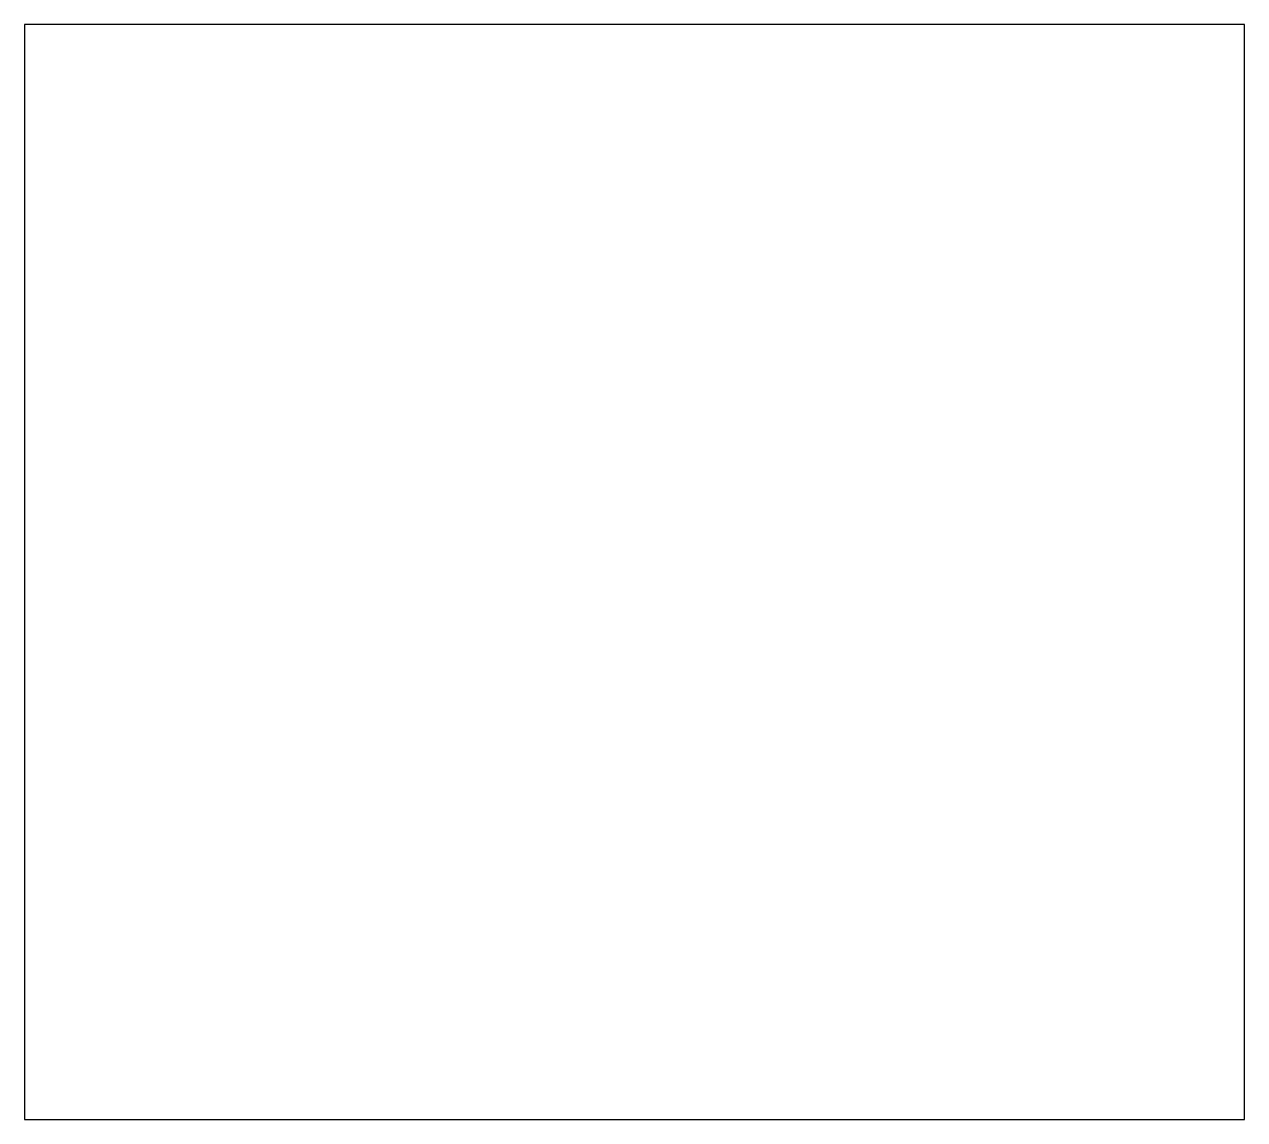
# Model space of a CAD drawing. Header units: inches. Extents: x 0 to 22, y 0 to 19.8.
import ezdxf

# ---------------------------------------------------------------- set-up
doc = ezdxf.new("R2010")
doc.units = ezdxf.units.IN

msp = doc.modelspace()

# ---------------------------------------------------------------- linework, layer by layer
at = {"layer": 'PROFILE'}
for p, q in [((22, 19.75), (0, 19.75)), ((0, 19.75), (0, 0)), ((22, 0), (22, 19.75)), ((0, 0), (22, 0))]:
    msp.add_line(p, q, dxfattribs=at)

doc.saveas('drawing.dxf')
